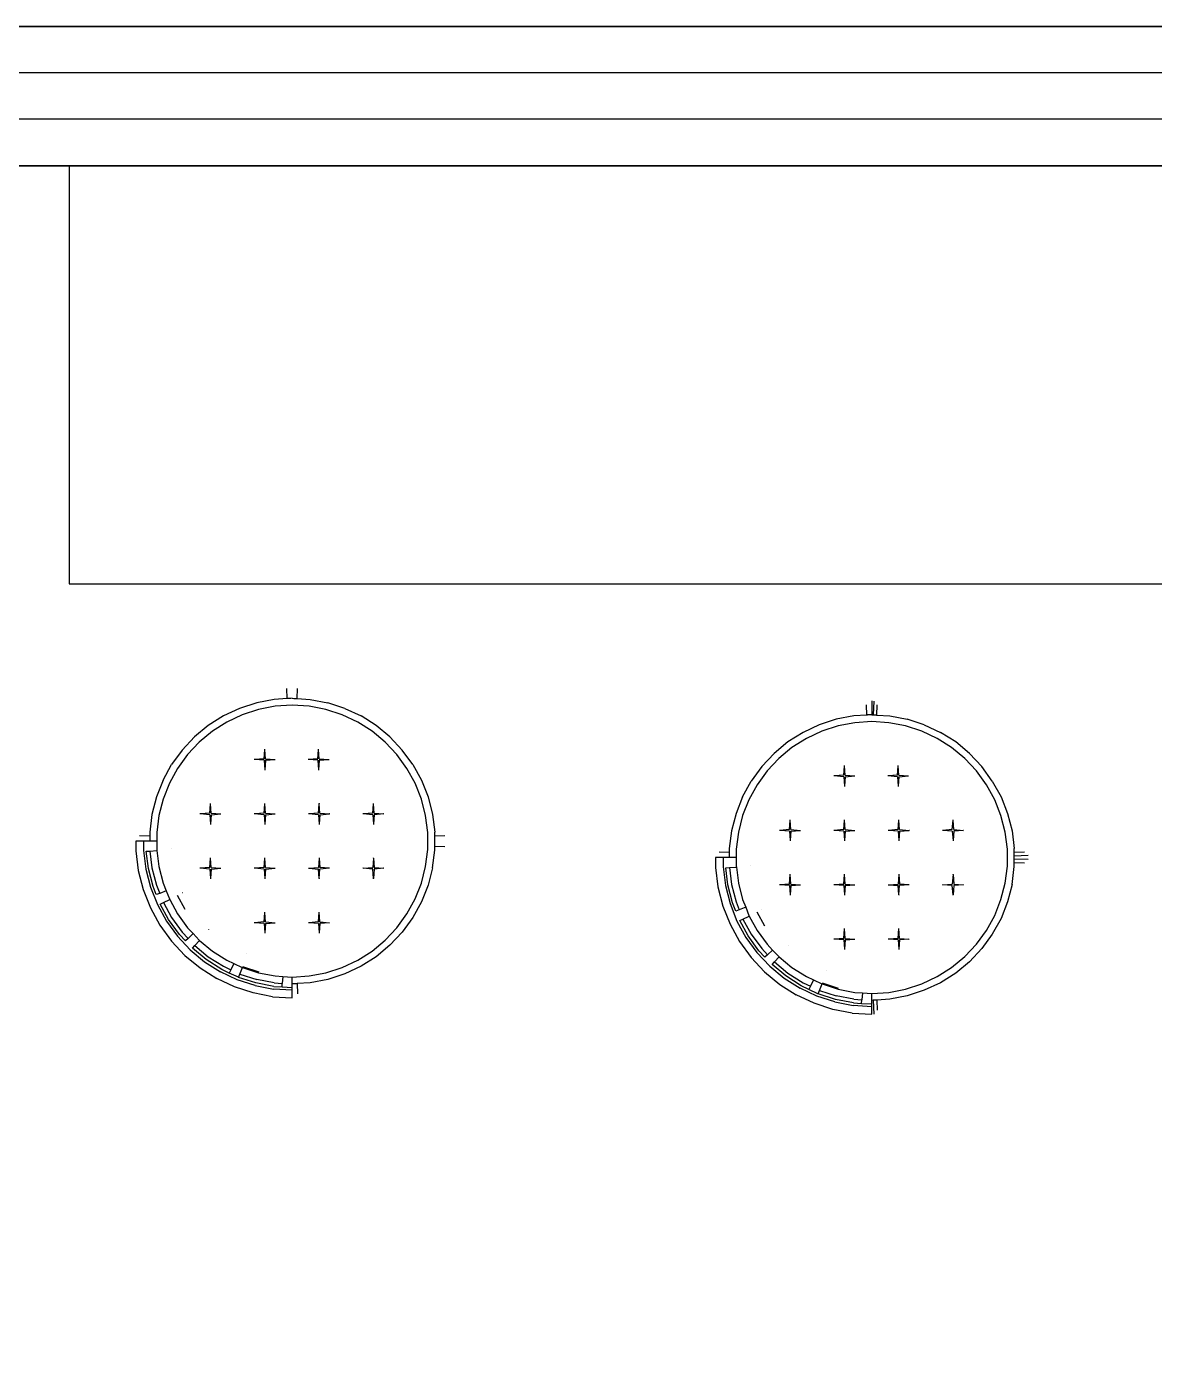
# Model space of a CAD drawing. Header units: millimetres. Extents: x -1966 to 205283, y -140015 to 7000.
# Drawn here: x 44740 to 46360, y -90386 to -88491 of the extents above; entities that cross this region are included whole.
import ezdxf

# ---------------------------------------------------------------- set-up
doc = ezdxf.new("R2010")
doc.units = ezdxf.units.MM
doc.header["$LTSCALE"] = 1000
doc.layers.add('草图平面 01', color=7, linetype='Continuous')
doc.layers.add('草图平面 11', color=7, linetype='Continuous')

msp = doc.modelspace()

# ---------------------------------------------------------------- hatches: boundary and pattern name
h = msp.add_hatch()
h.set_pattern_fill('ANSI32', color=256)
h.set_pattern_definition([(45, (-49974.1287, -55012.0713), (-3.36759605, 3.36759605), []), (45, (-49971.8836, -55012.0713), (-3.36759605, 3.36759605), [])])
h.paths.add_polyline_path([(42101.7, -88491.4), (35801.7, -88491.4), (35801.7, -91391.4), (36001.7, -91391.4), (36001.7, -90891.4), (36001.7, -88691.4), (42101.7, -88691.4)])
h.paths.add_polyline_path([(35801.7, -94511.6), (35801.7, -94648.8, 0.468176), (39101.7, -99085.9), (40804, -102691.4), (41804, -102691.4), (47201.7, -102691.4), (47201.7, -102591.4), (47201.7, -102491.4), (41025.1, -102491.4), (40929.4, -102491.4), (39301.7, -99091.4), (39301.7, -98091.4), (39101.7, -98091.4), (39101.7, -98885.5, -0.465706), (35992.4, -94711.6), (38101.7, -94711.6), (38101.7, -94511.6), (35995.2, -94511.6), (36001.7, -94011.7), (36001.7, -92291.4), (35801.7, -92291.4)])
h.paths.add_polyline_path([(51051.7, -102491.4), (49201.7, -102491.4), (49201.7, -102691.4), (52001.7, -102691.4), (52001.7, -102291.4), (51801.7, -102291.4), (51801.7, -102491.4)])
h.paths.add_polyline_path([(52001.7, -88491.4), (51601.7, -88491.4), (51601.7, -88691.4), (51801.7, -88691.4), (51801.7, -88891.4), (52001.7, -88891.4)])

# ---------------------------------------------------------------- linework, layer by layer
for p, q in [((51601.7, -88491.4), (42101.7, -88491.4)), ((51601.7, -88558.1), (42101.7, -88558.1)), ((51601.7, -88624.7), (42101.7, -88624.7)), ((45114.9, -89456.1), (45114.4, -89441.4)), ((45129.2, -89456.1), (45129.7, -89441.4)), ((45071, -89462.1), (45046.5, -89470.1)), ((45096.3, -89457.3), (45071, -89462.1)), ((45114.9, -89456.1), (45096.3, -89457.3)), ((45122, -89465.7), (45097.6, -89467.2)), ((45115.1, -89456.1), (45114.9, -89456.1)), ((45115.8, -89456.1), (45115.1, -89456.1)), ((45116.9, -89456), (45115.8, -89456.1)), ((45118.3, -89455.9), (45116.9, -89456)), ((45119.9, -89455.8), (45118.3, -89455.9)), ((45122, -89455.7), (45119.9, -89455.8)), ((45122, -89455.7), (45124.2, -89455.8)), ((45146.5, -89467.2), (45122, -89465.7)), ((45124.2, -89455.8), (45125.7, -89455.9)), ((45125.7, -89455.9), (45127.1, -89456)), ((45127.1, -89456), (45128.2, -89456.1)), ((45128.2, -89456.1), (45128.9, -89456.1)), ((45128.9, -89456.1), (45129.2, -89456.1)), ((45129.2, -89456.1), (45147.7, -89457.3)), ((45147.7, -89457.3), (45173, -89462.1)), ((45197.5, -89470.1), (45173, -89462.1)), ((45947, -89479.7), (45946.5, -89465)), ((45954.2, -89459.4), (45954.2, -89479.2)), ((45957, -89459.6), (45956.3, -89479.4)), ((45961.3, -89479.7), (45961.8, -89465)), ((45023.3, -89481), (45001.5, -89494.8)), ((45046.5, -89470.1), (45023.3, -89481)), ((45050.2, -89479.4), (45028.1, -89489.8)), ((45073.5, -89471.8), (45050.2, -89479.4)), ((45097.6, -89467.2), (45073.5, -89471.8)), ((45170.5, -89471.8), (45146.5, -89467.2)), ((45193.8, -89479.4), (45170.5, -89471.8)), ((45216, -89489.8), (45193.8, -89479.4)), ((45197.5, -89470.1), (45220.8, -89481)), ((45242.5, -89494.8), (45220.8, -89481)), ((45903.2, -89485.7), (45878.7, -89493.6)), ((45928.5, -89480.9), (45903.2, -89485.7)), ((45947, -89479.7), (45928.5, -89480.9)), ((45947.3, -89479.7), (45947, -89479.7)), ((45948, -89479.6), (45947.3, -89479.7)), ((45949.1, -89479.6), (45948, -89479.6)), ((45950.5, -89479.5), (45949.1, -89479.6)), ((45952, -89479.4), (45950.5, -89479.5)), ((45954.2, -89479.2), (45952, -89479.4)), ((45954.2, -89479.2), (45956.3, -89479.4)), ((45956.3, -89479.4), (45957.9, -89479.5)), ((45957.9, -89479.5), (45959.2, -89479.6)), ((45959.2, -89479.6), (45960.4, -89479.6)), ((45960.4, -89479.6), (45961.1, -89479.7)), ((45961.1, -89479.7), (45961.3, -89479.7)), ((45961.3, -89479.7), (45979.9, -89480.9)), ((45979.9, -89480.9), (46005.1, -89485.7)), ((46029.6, -89493.6), (46005.1, -89485.7)), ((45001.5, -89494.8), (44981.7, -89511.2)), ((45007.4, -89502.9), (44988.5, -89518.5)), ((45028.1, -89489.8), (45007.4, -89502.9)), ((45236.6, -89502.9), (45216, -89489.8)), ((45255.5, -89518.5), (45236.6, -89502.9)), ((45262.3, -89511.2), (45242.5, -89494.8)), ((45855.4, -89504.6), (45833.7, -89518.4)), ((45878.7, -89493.6), (45855.4, -89504.6)), ((45882.4, -89502.9), (45860.2, -89513.4)), ((45905.7, -89495.4), (45882.4, -89502.9)), ((45929.7, -89490.8), (45905.7, -89495.4)), ((45954.2, -89489.2), (45929.7, -89490.8)), ((45978.6, -89490.8), (45954.2, -89489.2)), ((46002.7, -89495.4), (45978.6, -89490.8)), ((46025.9, -89502.9), (46002.7, -89495.4)), ((46048.1, -89513.4), (46025.9, -89502.9)), ((46029.6, -89493.6), (46052.9, -89504.6)), ((46074.7, -89518.4), (46052.9, -89504.6)), ((44981.7, -89511.2), (44964.1, -89530)), ((44988.5, -89518.5), (44971.8, -89536.4)), ((45272.3, -89536.4), (45255.5, -89518.5)), ((45262.3, -89511.2), (45280, -89530)), ((45833.7, -89518.4), (45813.8, -89534.8)), ((45860.2, -89513.4), (45839.5, -89526.5)), ((46068.8, -89526.5), (46048.1, -89513.4)), ((46094.5, -89534.8), (46074.7, -89518.4)), ((44964.1, -89530), (44948.9, -89550.8)), ((44971.8, -89536.4), (44957.4, -89556.2)), ((45081.6, -89542.7), (45068, -89543.7)), ((45081.6, -89542.7), (45082.6, -89529)), ((45082.6, -89529), (45082.6, -89528.7)), ((45083.6, -89542.7), (45082.6, -89529)), ((45083.6, -89542.7), (45097.3, -89543.7)), ((45158.9, -89542.7), (45145.3, -89543.7)), ((45158.9, -89542.7), (45159.9, -89529)), ((45159.9, -89529), (45159.9, -89528.7)), ((45160.9, -89542.7), (45159.9, -89529)), ((45160.9, -89542.7), (45174.6, -89543.7)), ((45286.7, -89556.2), (45272.3, -89536.4)), ((45295.1, -89550.8), (45280, -89530)), ((45813.8, -89534.8), (45796.2, -89553.6)), ((45820.7, -89542.1), (45803.9, -89559.9)), ((45839.5, -89526.5), (45820.7, -89542.1)), ((46087.6, -89542.1), (46068.8, -89526.5)), ((46104.4, -89559.9), (46087.6, -89542.1)), ((46094.5, -89534.8), (46112.1, -89553.6)), ((44936.5, -89573.4), (44948.9, -89550.8)), ((44957.4, -89556.2), (44945.6, -89577.6)), ((45068, -89543.7), (45067.6, -89543.7)), ((45081.6, -89544.7), (45068, -89543.7)), ((45081.6, -89544.7), (45082.6, -89558.3)), ((45083.6, -89544.7), (45082.6, -89558.3)), ((45082.6, -89558.3), (45082.6, -89558.7)), ((45083.6, -89544.7), (45097.3, -89543.7)), ((45097.3, -89543.7), (45097.6, -89543.7)), ((45145.3, -89543.7), (45144.9, -89543.7)), ((45158.9, -89544.7), (45145.3, -89543.7)), ((45158.9, -89544.7), (45159.9, -89558.3)), ((45160.9, -89544.7), (45159.9, -89558.3)), ((45159.9, -89558.3), (45159.9, -89558.7)), ((45160.9, -89544.7), (45174.6, -89543.7)), ((45174.6, -89543.7), (45174.9, -89543.7)), ((45298.5, -89577.6), (45286.7, -89556.2)), ((45295.1, -89550.8), (45307.5, -89573.4)), ((45796.2, -89553.6), (45781.1, -89574.4)), ((45803.9, -89559.9), (45789.5, -89579.8)), ((45913.8, -89566.2), (45914.8, -89552.6)), ((45914.8, -89552.6), (45914.8, -89552.2)), ((45915.8, -89566.2), (45914.8, -89552.6)), ((45991.1, -89566.2), (45992.1, -89552.6)), ((45992.1, -89552.6), (45992.1, -89552.2)), ((45993.1, -89566.2), (45992.1, -89552.6)), ((46118.8, -89579.8), (46104.4, -89559.9)), ((46127.2, -89574.4), (46112.1, -89553.6)), ((44936.5, -89573.4), (44927, -89597.3)), ((44945.6, -89577.6), (44936.6, -89600.4)), ((45307.5, -89600.4), (45298.5, -89577.6)), ((45307.5, -89573.4), (45317, -89597.3)), ((45768.7, -89597), (45781.1, -89574.4)), ((45789.5, -89579.8), (45777.7, -89601.2)), ((45900.1, -89567.2), (45899.8, -89567.2)), ((45913.8, -89566.2), (45900.1, -89567.2)), ((45913.8, -89568.2), (45900.1, -89567.2)), ((45913.8, -89568.2), (45914.8, -89581.9)), ((45915.8, -89568.2), (45914.8, -89581.9)), ((45915.8, -89566.2), (45929.4, -89567.2)), ((45915.8, -89568.2), (45929.4, -89567.2)), ((45929.4, -89567.2), (45929.8, -89567.2)), ((45977.4, -89567.2), (45977.1, -89567.2)), ((45991.1, -89566.2), (45977.4, -89567.2)), ((45991.1, -89568.2), (45977.4, -89567.2)), ((45991.1, -89568.2), (45992.1, -89581.9)), ((45993.1, -89568.2), (45992.1, -89581.9)), ((45993.1, -89566.2), (46006.7, -89567.2)), ((45993.1, -89568.2), (46006.7, -89567.2)), ((46006.7, -89567.2), (46007.1, -89567.2)), ((46130.6, -89601.2), (46118.8, -89579.8)), ((46127.2, -89574.4), (46139.7, -89597)), ((44927, -89597.3), (44920.6, -89622.3)), ((45317, -89597.3), (45323.4, -89622.3)), ((45768.7, -89597), (45759.2, -89620.9)), ((45914.8, -89581.9), (45914.8, -89582.2)), ((45992.1, -89581.9), (45992.1, -89582.2)), ((46139.7, -89597), (46149.1, -89620.9)), ((44936.6, -89600.4), (44930.5, -89624.1)), ((45003.6, -89620.7), (45004.6, -89607)), ((45004.6, -89607), (45004.6, -89606.7)), ((45005.6, -89620.7), (45004.6, -89607)), ((45081.6, -89620.7), (45082.6, -89607)), ((45082.6, -89607), (45082.6, -89606.7)), ((45083.6, -89620.7), (45082.6, -89607)), ((45159.6, -89620.7), (45160.6, -89607)), ((45160.6, -89606.3), (45160.6, -89606.7)), ((45160.6, -89607), (45160.6, -89606.7)), ((45161.6, -89620.7), (45160.6, -89607)), ((45237.6, -89620.7), (45238.6, -89607)), ((45238.6, -89607), (45238.6, -89606.7)), ((45239.6, -89620.7), (45238.6, -89607)), ((45313.6, -89624.1), (45307.5, -89600.4)), ((45777.7, -89601.2), (45768.7, -89624)), ((46139.6, -89624), (46130.6, -89601.2)), ((44920.6, -89622.3), (44917.4, -89647.8)), ((44930.5, -89624.1), (44927.4, -89648.4)), ((44990, -89621.7), (44989.6, -89621.7)), ((45003.6, -89620.7), (44990, -89621.7)), ((45003.6, -89622.7), (44990, -89621.7)), ((45003.6, -89622.7), (45004.6, -89636.3)), ((45005.6, -89622.7), (45004.6, -89636.3)), ((45004.6, -89636.3), (45004.6, -89636.7)), ((45005.6, -89620.7), (45019.3, -89621.7)), ((45005.6, -89622.7), (45019.3, -89621.7)), ((45019.3, -89621.7), (45019.6, -89621.7)), ((45068, -89621.7), (45067.6, -89621.7)), ((45081.6, -89620.7), (45068, -89621.7)), ((45081.6, -89622.7), (45068, -89621.7)), ((45081.6, -89622.7), (45082.6, -89636.3)), ((45083.6, -89622.7), (45082.6, -89636.3)), ((45082.6, -89636.3), (45082.6, -89636.7)), ((45083.6, -89620.7), (45097.3, -89621.7)), ((45083.6, -89622.7), (45097.3, -89621.7)), ((45097.3, -89621.7), (45097.6, -89621.7)), ((45146, -89621.7), (45145.6, -89621.7)), ((45159.6, -89620.7), (45146, -89621.7)), ((45159.6, -89622.7), (45146, -89621.7)), ((45159.6, -89622.7), (45160.6, -89636.3)), ((45161.6, -89622.7), (45160.6, -89636.3)), ((45160.6, -89636.3), (45160.6, -89636.7)), ((45161.6, -89620.7), (45175.3, -89621.7)), ((45161.6, -89622.7), (45175.3, -89621.7)), ((45175.3, -89621.7), (45175.6, -89621.7)), ((45176, -89621.7), (45175.6, -89621.7)), ((45224, -89621.7), (45223.6, -89621.7)), ((45237.6, -89620.7), (45224, -89621.7)), ((45237.6, -89622.7), (45224, -89621.7)), ((45237.6, -89622.7), (45238.6, -89636.3)), ((45239.6, -89622.7), (45238.6, -89636.3)), ((45238.6, -89636.3), (45238.6, -89636.7)), ((45239.6, -89620.7), (45253.3, -89621.7)), ((45253.3, -89621.7), (45239.6, -89622.7)), ((45253.6, -89621.7), (45253.3, -89621.7)), ((45316.6, -89648.4), (45313.6, -89624.1)), ((45323.4, -89622.3), (45326.6, -89647.8)), ((45759.2, -89620.9), (45752.8, -89645.8)), ((45768.7, -89624), (45762.6, -89647.7)), ((45835.8, -89644.2), (45836.8, -89630.6)), ((45836.8, -89630.6), (45836.8, -89630.2)), ((45837.8, -89644.2), (45836.8, -89630.6)), ((45913.8, -89644.2), (45914.8, -89630.6)), ((45914.8, -89630.6), (45914.8, -89630.2)), ((45915.8, -89644.2), (45914.8, -89630.6)), ((45991.8, -89644.2), (45992.8, -89630.6)), ((45992.8, -89629.9), (45992.8, -89630.2)), ((45992.8, -89630.6), (45992.8, -89630.2)), ((45993.8, -89644.2), (45992.8, -89630.6)), ((46069.8, -89644.2), (46070.8, -89630.6)), ((46070.8, -89630.6), (46070.8, -89630.2)), ((46071.8, -89644.2), (46070.8, -89630.6)), ((46145.7, -89647.7), (46139.6, -89624)), ((46149.1, -89620.9), (46155.5, -89645.8)), ((44917.4, -89653.5), (44902.7, -89653)), ((44917.4, -89647.8), (44917.4, -89653.5)), ((44917.4, -89653.5), (44917.4, -89653.8)), ((44917.4, -89653.8), (44917.4, -89654.5)), ((44917.4, -89654.5), (44917.4, -89655.6)), ((44917.4, -89655.6), (44917.4, -89657)), ((44927.4, -89648.4), (44927.4, -89660.7)), ((45316.6, -89672.9), (45316.6, -89648.4)), ((45326.6, -89653.5), (45326.6, -89647.8)), ((45341.3, -89653), (45326.6, -89653.5)), ((45326.6, -89653.8), (45326.6, -89653.5)), ((45326.6, -89654.5), (45326.6, -89653.8)), ((45326.6, -89655.6), (45326.6, -89654.5)), ((45326.6, -89657), (45326.6, -89655.6)), ((45752.8, -89645.8), (45749.6, -89671.4)), ((45762.6, -89647.7), (45759.5, -89672)), ((45822.1, -89645.2), (45821.8, -89645.2)), ((45835.8, -89644.2), (45822.1, -89645.2)), ((45835.8, -89646.2), (45822.1, -89645.2)), ((45835.8, -89646.2), (45836.8, -89659.9)), ((45837.8, -89646.2), (45836.8, -89659.9)), ((45837.8, -89644.2), (45851.4, -89645.2)), ((45837.8, -89646.2), (45851.4, -89645.2)), ((45851.4, -89645.2), (45851.8, -89645.2)), ((45900.1, -89645.2), (45899.8, -89645.2)), ((45913.8, -89644.2), (45900.1, -89645.2)), ((45913.8, -89646.2), (45900.1, -89645.2)), ((45913.8, -89646.2), (45914.8, -89659.9)), ((45915.8, -89646.2), (45914.8, -89659.9)), ((45915.8, -89644.2), (45929.4, -89645.2)), ((45915.8, -89646.2), (45929.4, -89645.2)), ((45929.4, -89645.2), (45929.8, -89645.2)), ((45978.1, -89645.2), (45977.8, -89645.2)), ((45991.8, -89644.2), (45978.1, -89645.2)), ((45991.8, -89646.2), (45978.1, -89645.2)), ((45991.8, -89646.2), (45992.8, -89659.9)), ((45993.8, -89646.2), (45992.8, -89659.9)), ((45993.8, -89644.2), (46007.4, -89645.2)), ((45993.8, -89646.2), (46007.4, -89645.2)), ((46007.4, -89645.2), (46007.8, -89645.2)), ((46008.1, -89645.2), (46007.8, -89645.2)), ((46056.1, -89645.2), (46055.8, -89645.2)), ((46069.8, -89644.2), (46056.1, -89645.2)), ((46069.8, -89646.2), (46056.1, -89645.2)), ((46069.8, -89646.2), (46070.8, -89659.9)), ((46071.8, -89646.2), (46070.8, -89659.9)), ((46071.8, -89644.2), (46085.4, -89645.2)), ((46085.4, -89645.2), (46071.8, -89646.2)), ((46085.8, -89645.2), (46085.4, -89645.2)), ((46148.8, -89672), (46145.7, -89647.7)), ((46155.5, -89645.8), (46158.8, -89671.4)), ((44897.5, -89660.7), (44897.5, -89674.8)), ((44897.6, -89660.7), (44897.5, -89660.7)), ((44897.5, -89674.8), (44901, -89702.8)), ((44908.4, -89660.7), (44897.6, -89660.7)), ((44908.4, -89660.7), (44908.4, -89674.1)), ((44917.4, -89660.7), (44908.4, -89660.7)), ((44908.4, -89674.1), (44911.8, -89700.8)), ((44912.5, -89675.3), (44917.6, -89675)), ((44915.6, -89700), (44912.5, -89675.3)), ((44917.4, -89657), (44917.4, -89658.5)), ((44917.4, -89658.5), (44917.4, -89660.7)), ((44927.4, -89660.7), (44917.4, -89660.7)), ((44917.6, -89675), (44927.6, -89674.3)), ((44917.6, -89675), (44920.6, -89699.1)), ((44927.4, -89660.7), (44927.4, -89672.9)), ((44927.4, -89672.9), (44927.6, -89674.3)), ((44927.6, -89674.3), (44930.5, -89697.2)), ((44948.1, -89671.6), (44948.1, -89671.7)), ((45313.6, -89697.2), (45316.6, -89672.9)), ((45323.4, -89699.1), (45326.6, -89673.5)), ((45326.6, -89658.5), (45326.6, -89657)), ((45326.6, -89662.8), (45326.6, -89658.5)), ((45326.6, -89664.4), (45326.6, -89662.8)), ((45326.6, -89665.8), (45326.6, -89664.4)), ((45326.6, -89666.9), (45326.6, -89665.8)), ((45326.6, -89667.6), (45326.6, -89666.9)), ((45326.6, -89667.8), (45326.6, -89667.6)), ((45326.6, -89673.5), (45326.6, -89667.8)), ((45326.6, -89667.8), (45341.3, -89668.3)), ((45749.6, -89671.4), (45749.6, -89677.1)), ((45759.5, -89672), (45759.5, -89684.2)), ((45836.8, -89659.9), (45836.8, -89660.2)), ((45914.8, -89659.9), (45914.8, -89660.2)), ((45992.8, -89659.9), (45992.8, -89660.2)), ((46070.8, -89659.9), (46070.8, -89660.2)), ((46148.8, -89696.5), (46148.8, -89672)), ((46158.8, -89677.1), (46158.8, -89671.4)), ((45003.6, -89698.7), (45004.6, -89685)), ((45004.6, -89685), (45004.6, -89684.7)), ((45005.6, -89698.7), (45004.6, -89685)), ((45081.6, -89698.7), (45082.6, -89685)), ((45082.6, -89685), (45082.6, -89684.7)), ((45083.6, -89698.7), (45082.6, -89685)), ((45160.6, -89685), (45159.6, -89698.7)), ((45160.6, -89684.7), (45160.6, -89685)), ((45160.6, -89685), (45161.6, -89698.7)), ((45238.6, -89685), (45237.6, -89698.7)), ((45238.6, -89685), (45238.6, -89684.7)), ((45238.6, -89685), (45239.6, -89698.7)), ((45729.6, -89684.2), (45729.6, -89698.4)), ((45740.6, -89684.2), (45729.6, -89684.2)), ((45749.6, -89677.1), (45734.9, -89676.6)), ((45740.6, -89684.2), (45740.6, -89697.7)), ((45749.6, -89684.2), (45740.6, -89684.2)), ((45749.6, -89677.1), (45749.6, -89677.3)), ((45749.6, -89677.3), (45749.6, -89678.1)), ((45749.6, -89678.1), (45749.6, -89679.2)), ((45749.6, -89679.2), (45749.6, -89680.6)), ((45749.6, -89680.6), (45749.6, -89682.1)), ((45749.6, -89682.1), (45749.6, -89684.2)), ((45759.5, -89684.2), (45749.6, -89684.2)), ((45759.5, -89684.2), (45759.5, -89696.5)), ((46173.5, -89676.6), (46158.8, -89677.1)), ((46158.8, -89677.3), (46158.8, -89677.1)), ((46158.8, -89678.1), (46158.8, -89677.3)), ((46158.8, -89679.2), (46158.8, -89678.1)), ((46158.8, -89680.6), (46158.8, -89679.2)), ((46158.8, -89682.1), (46158.8, -89680.6)), ((46178.5, -89681.4), (46158.8, -89682.1)), ((46158.8, -89686.4), (46158.8, -89682.1)), ((46158.8, -89687.9), (46158.8, -89686.4)), ((46178.5, -89687.1), (46158.8, -89686.4)), ((46158.8, -89689.3), (46158.8, -89687.9)), ((46158.8, -89690.4), (46158.8, -89689.3)), ((46158.8, -89691.1), (46158.8, -89690.4)), ((46158.8, -89691.4), (46158.8, -89691.1)), ((46158.8, -89697.1), (46158.8, -89691.4)), ((46158.8, -89691.4), (46173.5, -89691.9)), ((44901, -89702.8), (44908, -89730.2)), ((44911.8, -89700.8), (44918.5, -89726.8)), ((44922.2, -89725.6), (44915.6, -89700)), ((44920.6, -89699.1), (44927, -89724)), ((44930.5, -89697.2), (44936.6, -89720.9)), ((44990, -89699.7), (44989.6, -89699.7)), ((45003.6, -89698.7), (44990, -89699.7)), ((45003.6, -89700.7), (44990, -89699.7)), ((45003.6, -89700.7), (45004.6, -89714.3)), ((45005.6, -89700.7), (45004.6, -89714.3)), ((45005.6, -89698.7), (45019.3, -89699.7)), ((45005.6, -89700.7), (45019.3, -89699.7)), ((45019.3, -89699.7), (45019.6, -89699.7)), ((45068, -89699.7), (45067.6, -89699.7)), ((45081.6, -89698.7), (45068, -89699.7)), ((45081.6, -89700.7), (45068, -89699.7)), ((45081.6, -89700.7), (45082.6, -89714.3)), ((45083.6, -89700.7), (45082.6, -89714.3)), ((45083.6, -89698.7), (45097.3, -89699.7)), ((45083.6, -89700.7), (45097.3, -89699.7)), ((45097.3, -89699.7), (45097.6, -89699.7)), ((45145.6, -89699.7), (45146, -89699.7)), ((45146, -89699.7), (45159.6, -89698.7)), ((45146, -89699.7), (45159.6, -89700.7)), ((45160.6, -89714.3), (45159.6, -89700.7)), ((45160.6, -89714.3), (45161.6, -89700.7)), ((45175.3, -89699.7), (45161.6, -89698.7)), ((45175.3, -89699.7), (45161.6, -89700.7)), ((45175.6, -89699.7), (45175.3, -89699.7)), ((45224, -89699.7), (45223.6, -89699.7)), ((45224, -89699.7), (45237.6, -89698.7)), ((45237.6, -89700.7), (45224, -89699.7)), ((45238.6, -89714.3), (45237.6, -89700.7)), ((45239.6, -89700.7), (45238.6, -89714.3)), ((45239.6, -89698.7), (45253.3, -89699.7)), ((45253.3, -89699.7), (45239.6, -89700.7)), ((45253.6, -89699.7), (45253.3, -89699.7)), ((45307.5, -89720.9), (45313.6, -89697.2)), ((45323.4, -89699.1), (45317, -89724)), ((45729.6, -89698.4), (45733.1, -89726.4)), ((45740.6, -89697.7), (45743.9, -89724.3)), ((45744.6, -89698.9), (45749.7, -89698.5)), ((45747.7, -89723.6), (45744.6, -89698.9)), ((45749.7, -89698.5), (45759.7, -89697.8)), ((45749.7, -89698.5), (45752.8, -89722.7)), ((45759.5, -89696.5), (45759.7, -89697.8)), ((45759.7, -89697.8), (45762.6, -89720.8)), ((45780.3, -89695.2), (45780.3, -89695.2)), ((45835.8, -89722.2), (45836.8, -89708.6)), ((45836.8, -89708.6), (45836.8, -89708.2)), ((45837.8, -89722.2), (45836.8, -89708.6)), ((45913.8, -89722.2), (45914.8, -89708.6)), ((45914.8, -89708.6), (45914.8, -89708.2)), ((45915.8, -89722.2), (45914.8, -89708.6)), ((45992.8, -89708.6), (45991.8, -89722.2)), ((45992.8, -89708.2), (45992.8, -89708.6)), ((45992.8, -89708.6), (45993.8, -89722.2)), ((46070.8, -89708.6), (46069.8, -89722.2)), ((46070.8, -89708.6), (46070.8, -89708.2)), ((46070.8, -89708.6), (46071.8, -89722.2)), ((46145.7, -89720.8), (46148.8, -89696.5)), ((46155.5, -89722.7), (46158.8, -89697.1)), ((44908, -89730.2), (44918.4, -89756.5)), ((44918.5, -89726.8), (44928.4, -89751.8)), ((44926.9, -89737.5), (44922.2, -89725.6)), ((44927, -89724), (44931.7, -89735.7)), ((44940.9, -89732), (44931.7, -89735.7)), ((44936.6, -89720.9), (44940.9, -89732)), ((44940.9, -89732), (44945.6, -89743.7)), ((45004.6, -89714.3), (45004.6, -89714.7)), ((45082.6, -89714.3), (45082.6, -89714.7)), ((45160.6, -89714.3), (45160.6, -89714.7)), ((45238.6, -89714.7), (45238.6, -89714.3)), ((45298.5, -89743.7), (45307.5, -89720.9)), ((45317, -89724), (45307.5, -89748)), ((45733.1, -89726.4), (45740.2, -89753.8)), ((45743.9, -89724.3), (45750.6, -89750.4)), ((45754.3, -89749.2), (45747.7, -89723.6)), ((45752.8, -89722.7), (45759.2, -89747.6)), ((45762.6, -89720.8), (45768.7, -89744.5)), ((45822.1, -89723.2), (45821.8, -89723.2)), ((45835.8, -89722.2), (45822.1, -89723.2)), ((45835.8, -89724.2), (45822.1, -89723.2)), ((45835.8, -89724.2), (45836.8, -89737.9)), ((45837.8, -89724.2), (45836.8, -89737.9)), ((45837.8, -89722.2), (45851.4, -89723.2)), ((45837.8, -89724.2), (45851.4, -89723.2)), ((45851.4, -89723.2), (45851.8, -89723.2)), ((45900.1, -89723.2), (45899.8, -89723.2)), ((45913.8, -89722.2), (45900.1, -89723.2)), ((45913.8, -89724.2), (45900.1, -89723.2)), ((45913.8, -89724.2), (45914.8, -89737.9)), ((45915.8, -89724.2), (45914.8, -89737.9)), ((45915.8, -89722.2), (45929.4, -89723.2)), ((45915.8, -89724.2), (45929.4, -89723.2)), ((45929.4, -89723.2), (45929.8, -89723.2)), ((45977.8, -89723.2), (45978.1, -89723.2)), ((45978.1, -89723.2), (45991.8, -89722.2)), ((45978.1, -89723.2), (45991.8, -89724.2)), ((45992.8, -89737.9), (45991.8, -89724.2)), ((45992.8, -89737.9), (45993.8, -89724.2)), ((46007.4, -89723.2), (45993.8, -89722.2)), ((46007.4, -89723.2), (45993.8, -89724.2)), ((46007.8, -89723.2), (46007.4, -89723.2)), ((46056.1, -89723.2), (46055.8, -89723.2)), ((46056.1, -89723.2), (46069.8, -89722.2)), ((46069.8, -89724.2), (46056.1, -89723.2)), ((46070.8, -89737.9), (46069.8, -89724.2)), ((46071.8, -89724.2), (46070.8, -89737.9)), ((46071.8, -89722.2), (46085.4, -89723.2)), ((46085.4, -89723.2), (46071.8, -89724.2)), ((46085.8, -89723.2), (46085.4, -89723.2)), ((46139.6, -89744.5), (46145.7, -89720.8)), ((46155.5, -89722.7), (46149.1, -89747.6)), ((44931.7, -89735.7), (44926.9, -89737.5)), ((44932.4, -89751.1), (44937, -89748.9)), ((44944.6, -89773.3), (44932.4, -89751.1)), ((44937, -89748.9), (44946.1, -89744.6)), ((44937, -89748.9), (44948.9, -89770.5)), ((44945.6, -89743.7), (44946.1, -89744.6)), ((44946.1, -89744.6), (44957.4, -89765.2)), ((44956.8, -89738.4), (44967.8, -89758.5)), ((44964.2, -89734.6), (44964.3, -89734.6)), ((45286.7, -89765.2), (45298.5, -89743.7)), ((45307.5, -89748), (45295.1, -89770.5)), ((45750.6, -89750.4), (45760.5, -89775.4)), ((45759, -89761.1), (45754.3, -89749.2)), ((45759.2, -89747.6), (45763.8, -89759.2)), ((45768.7, -89744.5), (45773.1, -89755.6)), ((45836.8, -89737.9), (45836.8, -89738.2)), ((45914.8, -89737.9), (45914.8, -89738.2)), ((45992.8, -89737.9), (45992.8, -89738.2)), ((46070.8, -89738.2), (46070.8, -89737.9)), ((46130.6, -89767.3), (46139.6, -89744.5)), ((46149.1, -89747.6), (46139.7, -89771.5)), ((44918.4, -89756.5), (44932, -89781.2)), ((44928.4, -89751.8), (44941.3, -89775.4)), ((44957.4, -89765.2), (44971.8, -89785)), ((45081.6, -89776.7), (45082.6, -89763)), ((45082.6, -89763), (45082.6, -89762.7)), ((45083.6, -89776.7), (45082.6, -89763)), ((45159.6, -89776.7), (45160.6, -89762.7)), ((45161.6, -89776.7), (45160.6, -89762.7)), ((45272.3, -89785), (45286.7, -89765.2)), ((45740.2, -89753.8), (45750.6, -89780)), ((45763.8, -89759.2), (45759, -89761.1)), ((45773.1, -89755.6), (45763.8, -89759.2)), ((45769.2, -89772.5), (45778.2, -89768.2)), ((45773.1, -89755.6), (45777.7, -89767.3)), ((45777.7, -89767.3), (45778.2, -89768.2)), ((45778.2, -89768.2), (45789.5, -89788.7)), ((45788.9, -89762), (45800, -89782.1)), ((45796.4, -89758.2), (45796.4, -89758.2)), ((46118.8, -89788.7), (46130.6, -89767.3)), ((44932, -89781.2), (44948.6, -89804.1)), ((44941.3, -89775.4), (44957.1, -89797.1)), ((44960.1, -89794.6), (44944.6, -89773.3)), ((44948.9, -89770.5), (44964.1, -89791.3)), ((44971.8, -89785), (44979.7, -89793.4)), ((45002.3, -89787.3), (45002.3, -89787.2)), ((45068, -89777.7), (45067.6, -89777.7)), ((45081.6, -89776.7), (45068, -89777.7)), ((45081.6, -89778.7), (45068, -89777.7)), ((45081.6, -89778.7), (45082.6, -89792.3)), ((45083.6, -89778.7), (45082.6, -89792.3)), ((45083.6, -89776.7), (45097.3, -89777.7)), ((45083.6, -89778.7), (45097.3, -89777.7)), ((45097.3, -89777.7), (45097.6, -89777.7)), ((45146, -89777.7), (45145.6, -89777.7)), ((45159.6, -89776.7), (45146, -89777.7)), ((45159.6, -89778.7), (45146, -89777.7)), ((45159.6, -89778.7), (45160.6, -89792.3)), ((45161.6, -89778.7), (45160.6, -89792.3)), ((45161.6, -89776.7), (45175.3, -89777.7)), ((45175.3, -89777.7), (45161.6, -89778.7)), ((45175.3, -89777.7), (45175.6, -89777.7)), ((45255.5, -89802.8), (45272.3, -89785)), ((45295.1, -89770.5), (45280, -89791.3)), ((45750.6, -89780), (45764.2, -89804.8)), ((45760.5, -89775.4), (45773.5, -89798.9)), ((45764.6, -89774.7), (45769.2, -89772.5)), ((45776.7, -89796.8), (45764.6, -89774.7)), ((45769.2, -89772.5), (45781.1, -89794.1)), ((45789.5, -89788.7), (45803.9, -89808.5)), ((45913.8, -89800.2), (45914.8, -89786.6)), ((45914.8, -89786.6), (45914.8, -89786.2)), ((45915.8, -89800.2), (45914.8, -89786.6)), ((45991.8, -89800.2), (45992.8, -89786.2)), ((45993.8, -89800.2), (45992.8, -89786.2)), ((46104.4, -89808.5), (46118.8, -89788.7)), ((46139.7, -89771.5), (46127.2, -89794.1)), ((44948.6, -89804.1), (44968, -89824.7)), ((44957.1, -89797.1), (44975.5, -89816.7)), ((44968.6, -89803.7), (44960.1, -89794.6)), ((44964.1, -89791.3), (44972.4, -89800.2)), ((44972.4, -89800.2), (44968.6, -89803.7)), ((44979.7, -89793.4), (44972.4, -89800.2)), ((44979.7, -89793.4), (44988.5, -89802.8)), ((44982.2, -89810.6), (44989, -89803.3)), ((44988.5, -89802.8), (44989, -89803.3)), ((44989, -89803.3), (45007.4, -89818.4)), ((45082.6, -89792.3), (45082.6, -89792.7)), ((45160.6, -89792.3), (45160.6, -89792.7)), ((45236.6, -89818.4), (45255.5, -89802.8)), ((45280, -89791.3), (45262.3, -89810.1)), ((45764.2, -89804.8), (45780.8, -89827.7)), ((45773.5, -89798.9), (45789.3, -89820.7)), ((45792.2, -89818.2), (45776.7, -89796.8)), ((45781.1, -89794.1), (45796.2, -89814.9)), ((45900.1, -89801.2), (45899.8, -89801.2)), ((45913.8, -89800.2), (45900.1, -89801.2)), ((45913.8, -89802.2), (45900.1, -89801.2)), ((45913.8, -89802.2), (45914.8, -89815.9)), ((45915.8, -89802.2), (45914.8, -89815.9)), ((45915.8, -89800.2), (45929.4, -89801.2)), ((45915.8, -89802.2), (45929.4, -89801.2)), ((45929.4, -89801.2), (45929.8, -89801.2)), ((45978.1, -89801.2), (45977.8, -89801.2)), ((45991.8, -89800.2), (45978.1, -89801.2)), ((45991.8, -89802.2), (45978.1, -89801.2)), ((45991.8, -89802.2), (45992.8, -89815.9)), ((45993.8, -89802.2), (45992.8, -89815.9)), ((45993.8, -89800.2), (46007.4, -89801.2)), ((46007.4, -89801.2), (45993.8, -89802.2)), ((46007.4, -89801.2), (46007.8, -89801.2)), ((46127.2, -89794.1), (46112.1, -89814.9)), ((44968, -89824.7), (44989.8, -89842.7)), ((44975.5, -89816.7), (44996.2, -89833.8)), ((44978.7, -89814.3), (44982.2, -89810.6)), ((44998.5, -89830.7), (44978.7, -89814.3)), ((44982.2, -89810.6), (45001.5, -89826.5)), ((45001.5, -89826.5), (45023.3, -89840.3)), ((45007.4, -89818.4), (45028.1, -89831.6)), ((45057, -89822.4), (45057, -89822.3)), ((45216, -89831.6), (45236.6, -89818.4)), ((45242.5, -89826.5), (45220.8, -89840.3)), ((45262.3, -89810.1), (45242.5, -89826.5)), ((45789.3, -89820.7), (45807.7, -89840.3)), ((45800.8, -89827.3), (45792.2, -89818.2)), ((45796.2, -89814.9), (45804.5, -89823.8)), ((45804.5, -89823.8), (45800.8, -89827.3)), ((45803.9, -89808.5), (45811.8, -89817)), ((45811.8, -89817), (45804.5, -89823.8)), ((45811.8, -89817), (45820.7, -89826.4)), ((45814.4, -89834.1), (45821.2, -89826.8)), ((45820.7, -89826.4), (45821.2, -89826.8)), ((45821.2, -89826.8), (45839.5, -89842)), ((45834.4, -89810.9), (45834.5, -89810.8)), ((45914.8, -89815.9), (45914.8, -89816.2)), ((45992.8, -89815.9), (45992.8, -89816.2)), ((46068.8, -89842), (46087.6, -89826.4)), ((46087.6, -89826.4), (46104.4, -89808.5)), ((46112.1, -89814.9), (46094.5, -89833.7)), ((44989.8, -89842.7), (45013.6, -89857.8)), ((44996.2, -89833.8), (45018.9, -89848.2)), ((45020.8, -89844.8), (44998.5, -89830.7)), ((45031.7, -89850), (45020.8, -89844.8)), ((45023.3, -89840.3), (45033.9, -89845.3)), ((45028.1, -89831.6), (45038.2, -89836.3)), ((45033.9, -89845.3), (45031.7, -89850)), ((45038.2, -89836.3), (45033.9, -89845.3)), ((45038.2, -89836.3), (45050.2, -89842)), ((45046.9, -89851.4), (45050.6, -89842.1)), ((45050.2, -89842), (45050.6, -89842.1)), ((45050.6, -89842.1), (45073.5, -89849.5)), ((45050.8, -89840.6), (45073.9, -89848.1)), ((45170.5, -89849.5), (45193.8, -89842)), ((45193.8, -89842), (45216, -89831.6)), ((45220.8, -89840.3), (45197.5, -89851.3)), ((45780.8, -89827.7), (45800.1, -89848.3)), ((45807.7, -89840.3), (45828.4, -89857.4)), ((45810.9, -89837.9), (45814.4, -89834.1)), ((45830.6, -89854.2), (45810.9, -89837.9)), ((45814.4, -89834.1), (45833.7, -89850.1)), ((45839.5, -89842), (45860.2, -89855.1)), ((45889.1, -89845.9), (45889.1, -89845.8)), ((46048.1, -89855.1), (46068.8, -89842)), ((46094.5, -89833.7), (46074.7, -89850.1)), ((45039.2, -89869.9), (45013.6, -89857.8)), ((45043.2, -89859.7), (45018.9, -89848.2)), ((45044.7, -89856.1), (45031.7, -89850)), ((45068.8, -89868), (45043.2, -89859.7)), ((45045, -89856.2), (45044.7, -89856.1)), ((45045, -89856.2), (45046.9, -89851.4)), ((45069.8, -89864.2), (45045, -89856.2)), ((45046.9, -89851.4), (45071, -89859.2)), ((45095.7, -89869.2), (45069.8, -89864.2)), ((45096.3, -89864.1), (45071, -89859.2)), ((45073.5, -89849.5), (45097.6, -89854.1)), ((45096.3, -89864.1), (45107.7, -89864.8)), ((45097.6, -89854.1), (45108.4, -89854.8)), ((45107.4, -89869.9), (45107.7, -89864.8)), ((45108.4, -89854.8), (45107.7, -89864.8)), ((45108.4, -89854.8), (45122, -89855.7)), ((45122, -89855.7), (45146.5, -89854.1)), ((45122, -89865.7), (45122, -89855.7)), ((45147.7, -89864.1), (45129.2, -89865.2)), ((45146.5, -89854.1), (45170.5, -89849.5)), ((45173, -89859.2), (45147.7, -89864.1)), ((45197.5, -89851.3), (45173, -89859.2)), ((45800.1, -89848.3), (45821.9, -89866.3)), ((45828.4, -89857.4), (45851.1, -89871.8)), ((45852.9, -89868.4), (45830.6, -89854.2)), ((45833.7, -89850.1), (45855.4, -89863.9)), ((45855.4, -89863.9), (45866.1, -89868.9)), ((45860.2, -89855.1), (45870.4, -89859.9)), ((45870.4, -89859.9), (45866.1, -89868.9)), ((45870.4, -89859.9), (45882.4, -89865.5)), ((45882.9, -89864.2), (45906, -89871.7)), ((46025.9, -89865.5), (46048.1, -89855.1)), ((46052.9, -89863.9), (46029.6, -89874.8)), ((46074.7, -89850.1), (46052.9, -89863.9)), ((45066.1, -89878.6), (45039.2, -89869.9)), ((45093.8, -89883.9), (45066.1, -89878.6)), ((45068.8, -89868), (45095.2, -89873)), ((45122, -89874.7), (45095.2, -89873)), ((45095.7, -89869.2), (45107.4, -89869.9)), ((45107.4, -89869.9), (45122, -89870.8)), ((45124.2, -89865.5), (45122, -89865.7)), ((45122, -89870.8), (45122, -89865.7)), ((45122, -89874.7), (45122, -89870.8)), ((45122, -89885.5), (45122, -89874.7)), ((45125.7, -89865.4), (45124.2, -89865.5)), ((45127.1, -89865.4), (45125.7, -89865.4)), ((45128.2, -89865.3), (45127.1, -89865.4)), ((45128.9, -89865.2), (45128.2, -89865.3)), ((45129.2, -89865.2), (45128.9, -89865.2)), ((45129.2, -89865.2), (45129.7, -89879.9)), ((45821.9, -89866.3), (45845.8, -89881.4)), ((45871.3, -89893.4), (45845.8, -89881.4)), ((45875.4, -89883.2), (45851.1, -89871.8)), ((45863.9, -89873.5), (45852.9, -89868.4)), ((45866.1, -89868.9), (45863.9, -89873.5)), ((45876.8, -89879.6), (45863.9, -89873.5)), ((45900.9, -89891.5), (45875.4, -89883.2)), ((45877.2, -89879.7), (45876.8, -89879.6)), ((45877.2, -89879.7), (45879, -89875)), ((45901.9, -89887.8), (45877.2, -89879.7)), ((45879, -89875), (45882.7, -89865.7)), ((45879, -89875), (45903.2, -89882.8)), ((45882.4, -89865.5), (45882.7, -89865.7)), ((45882.7, -89865.7), (45905.7, -89873.1)), ((45928.5, -89887.6), (45903.2, -89882.8)), ((45905.7, -89873.1), (45929.7, -89877.7)), ((45929.7, -89877.7), (45940.6, -89878.4)), ((45940.6, -89878.4), (45939.9, -89888.3)), ((45940.6, -89878.4), (45954.2, -89879.2)), ((45954.2, -89879.2), (45978.6, -89877.7)), ((45954.2, -89889.2), (45954.2, -89879.2)), ((45978.6, -89877.7), (46002.7, -89873.1)), ((46005.1, -89882.8), (45979.9, -89887.6)), ((46002.7, -89873.1), (46025.9, -89865.5)), ((46029.6, -89874.8), (46005.1, -89882.8)), ((45093.8, -89883.9), (45122, -89885.7)), ((45122, -89885.7), (45122, -89885.5)), ((45898.2, -89902.2), (45871.3, -89893.4)), ((45926, -89907.5), (45898.2, -89902.2)), ((45900.9, -89891.5), (45927.3, -89896.6)), ((45927.8, -89892.7), (45901.9, -89887.8)), ((45954.2, -89898.3), (45927.3, -89896.6)), ((45927.8, -89892.7), (45939.5, -89893.5)), ((45928.5, -89887.6), (45939.9, -89888.3)), ((45939.5, -89893.5), (45939.9, -89888.3)), ((45939.5, -89893.5), (45954.2, -89894.4)), ((45956.3, -89889.1), (45954.2, -89889.2)), ((45954.2, -89894.4), (45954.2, -89889.2)), ((45954.2, -89898.3), (45954.2, -89894.4)), ((45954.2, -89909.2), (45954.2, -89898.3)), ((45957.9, -89889), (45956.3, -89889.1)), ((45956.3, -89889.1), (45957, -89908.9)), ((45959.2, -89888.9), (45957.9, -89889)), ((45960.4, -89888.9), (45959.2, -89888.9)), ((45961.1, -89888.8), (45960.4, -89888.9)), ((45961.3, -89888.8), (45961.1, -89888.8)), ((45979.9, -89887.6), (45961.3, -89888.8)), ((45961.3, -89888.8), (45961.8, -89903.5)), ((45926, -89907.5), (45954.2, -89909.2))]:
    msp.add_line(p, q)
at = {"elevation": 3000}
msp.add_lwpolyline([(47801.7, -88691.4), (44801.7, -88691.4), (44801.7, -89291.4), (47801.7, -89291.4)], close=True, dxfattribs=at)
at = {"layer": '草图平面 01'}
for p, q in [((35801.7, -88491.4), (47801.7, -88491.4)), ((35801.7, -88491.4), (47801.7, -88491.4)), ((47801.7, -88691.4), (36001.7, -88691.4)), ((40546.7, -88691.4), (47801.7, -88691.4)), ((43301.7, -88691.4), (47801.7, -88691.4)), ((43301.7, -88691.4), (51801.7, -88691.4))]:
    msp.add_line(p, q, dxfattribs=at)
at = {"layer": '草图平面 11'}
msp.add_line((47801.7, -88691.4, 3000), (39301.7, -88691.4, 3000), dxfattribs=at)

doc.saveas('drawing.dxf')
